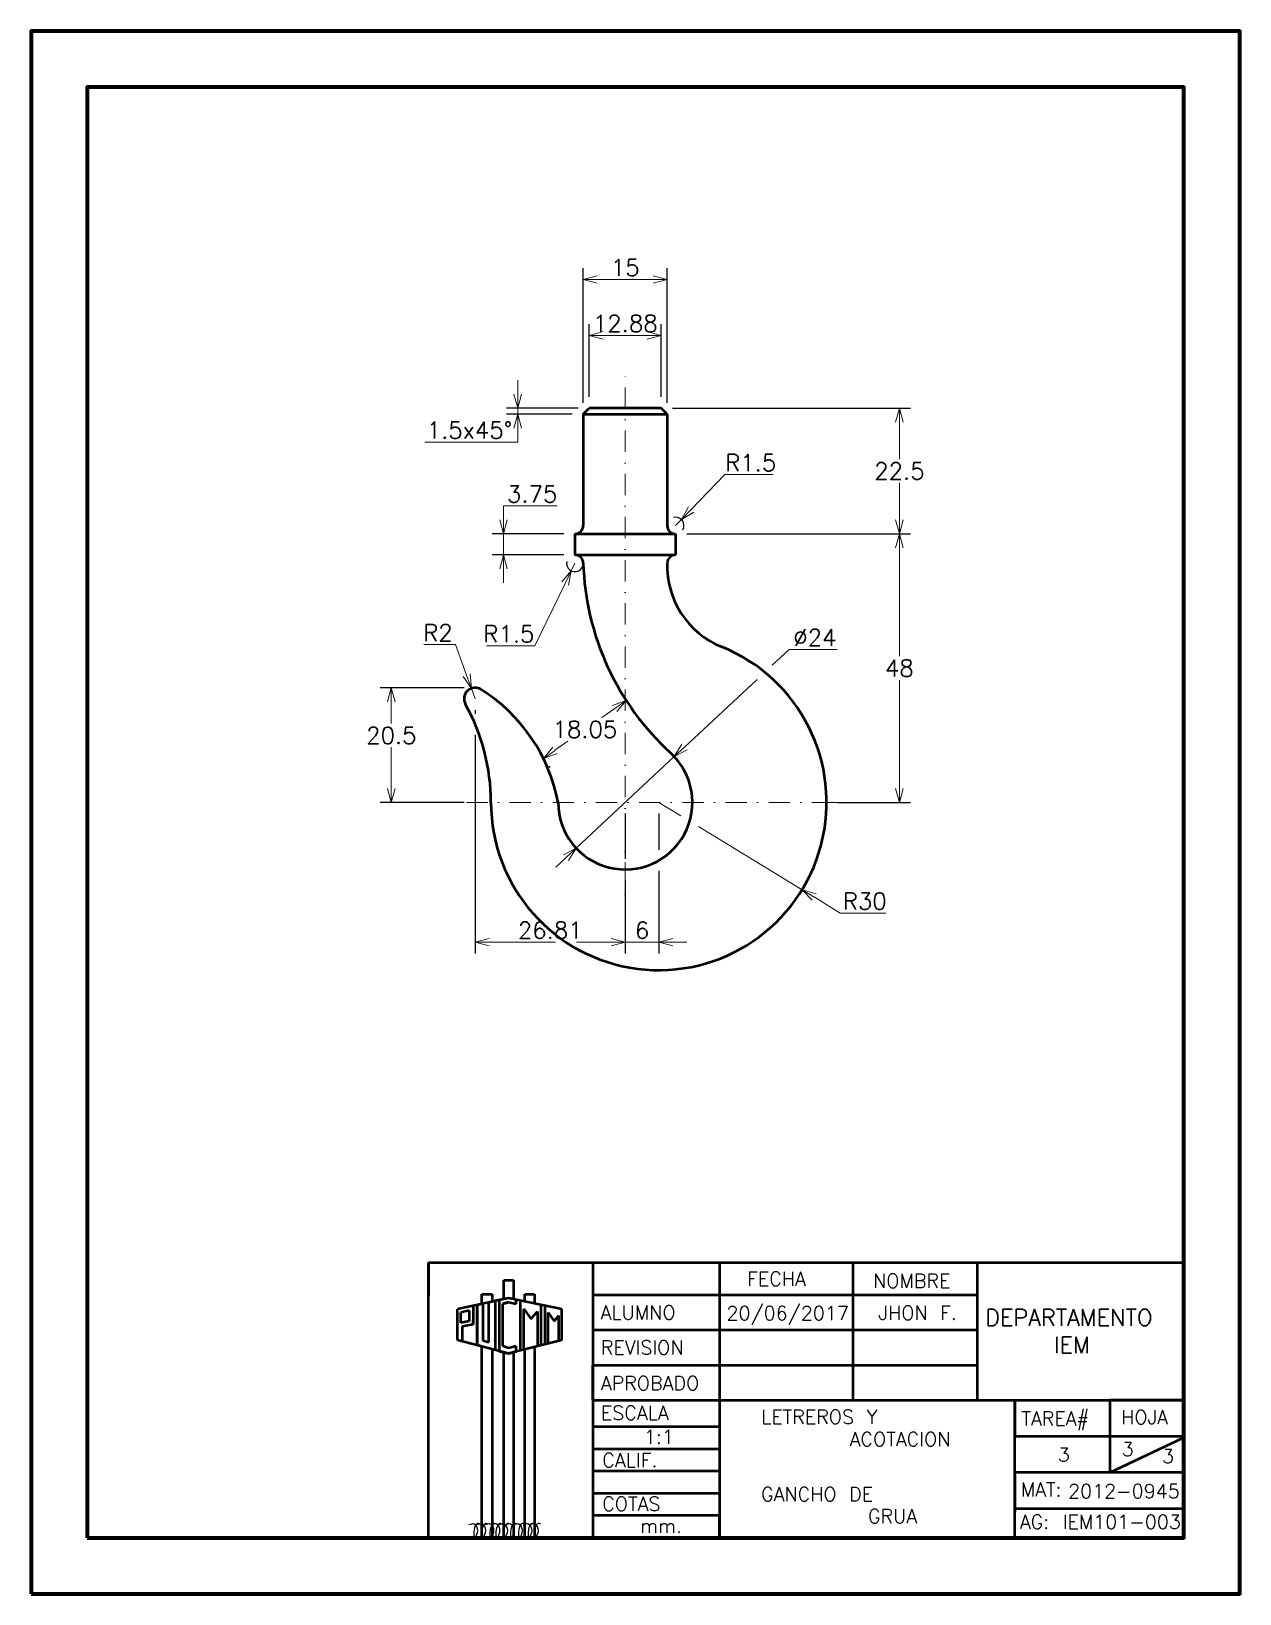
# Model space of a CAD drawing. Header units: millimetres. Extents: x 364 to 1190, y 194 to 487.
# Drawn here: x 974.3 to 1190.3, y 197.3 to 476.7 of the extents above; entities that cross this region are included whole.
import ezdxf

# ---------------------------------------------------------------- set-up
doc = ezdxf.new("R2010")
doc.units = ezdxf.units.MM
doc.header["$LTSCALE"] = 0.6
doc.linetypes.add('DASHDOT2', pattern=[12.7, 6.35, -3.175, 0, -3.175])
for name, color, linetype, lineweight in [('continua', 7, 'Continuous', 50), ('cota', 7, 'Continuous', 18), ('Eje', 3, 'DASHDOT2', 18), ('marco', 7, 'Continuous', 70), ('Perfil visible', 7, 'Continuous', 50)]:
    doc.layers.add(name, color=color, linetype=linetype, lineweight=lineweight)
doc.styles.get("Standard").update_dxf_attribs({"font": 'txt.shx', "height": 3})
doc.dimstyles.new('ISO-25', dxfattribs={"dimtxt": 3, "dimasz": 2.5, "dimexe": 2, "dimexo": 2, "dimtad": 1, "dimtih": 1, "dimtoh": 1, "dimdsep": 46, "dimtxsty": 'Standard', "dimblk": 'OPEN30', "dimcen": 2.5, "dimclrd": 256, "dimclrt": 256, "dimadec": 0, "dimazin": 0, "dimtfac": 1, "dimtmove": 0, "dimatfit": 3, "dimldrblk": 'OPEN30', "dimfxl": 1, "dimtfillclr": 256, "dimlwd": -1, "dimarcsym": 0})

# ---------------------------------------------------------------- blocks, each defined once
blk = doc.blocks.new('_Open30')
at = {"color": 0, "linetype": 'ByBlock', "lineweight": -2}
for p, q in [((-1, 0.27), (0, 0)), ((0, 0), (-1, -0.27)), ((0, 0), (-1, 0))]:
    blk.add_line(p, q, dxfattribs=at)
blk = doc.blocks.new('*D42')
at = {"layer": 'cota', "transparency": 16777216}
for p, q in [((1086.47, 338.85), (1090.38, 336.46)), ((1093.59, 334.51), (1112.08, 323.23)), ((1118.91, 319.06), (1114.21, 321.93)), ((1127.03, 319.06), (1118.91, 319.06))]:
    blk.add_line(p, q, dxfattribs=at)
at = {"layer": 'Defpoints', "color": 0, "transparency": 16777216}
for p in [(1086.47, 338.85), (1112.08, 323.23)]:
    blk.add_point(p, dxfattribs=at)
at = {"layer": 'cota', "transparency": 16777216, "xscale": 2.5, "yscale": 2.5, "zscale": 2.5, "rotation": 148.6164576584507}
blk.add_blockref('_Open30', (1112.08, 323.23), dxfattribs=at)
at = {"layer": 'cota', "transparency": 16777216, "insert": (1123.28, 321.19), "char_height": 3, "attachment_point": 5}
blk.add_mtext('R30', dxfattribs=at)
blk = doc.blocks.new('*D43')
at = {"layer": 'cota', "color": 0, "lineweight": -2, "transparency": 16777216}
for p, q in [((1080.47, 336.85), (1080.47, 328.73)), ((1086.47, 336.85), (1086.47, 330.34)), ((1080.47, 324.98), (1080.47, 311.85)), ((1086.47, 326.59), (1086.47, 311.85))]:
    blk.add_line(p, q, dxfattribs=at)
at = {"layer": 'cota', "transparency": 16777216}
for p, q in [((1077.97, 313.85), (1075.47, 313.85)), ((1080.47, 313.85), (1086.47, 313.85)), ((1088.97, 313.85), (1091.47, 313.85))]:
    blk.add_line(p, q, dxfattribs=at)
at = {"layer": 'Defpoints', "color": 0, "transparency": 16777216}
for p in [(1080.47, 338.85), (1086.47, 338.85), (1086.47, 313.85)]:
    blk.add_point(p, dxfattribs=at)
at = {"layer": 'cota', "transparency": 16777216, "xscale": 2.5, "yscale": 2.5, "zscale": 2.5}
blk.add_blockref('_Open30', (1080.47, 313.85), dxfattribs=at)
at = {"layer": 'cota', "transparency": 16777216, "xscale": 2.5, "yscale": 2.5, "zscale": 2.5, "rotation": 180}
blk.add_blockref('_Open30', (1086.47, 313.85), dxfattribs=at)
at = {"layer": 'cota', "transparency": 16777216, "insert": (1083.47, 315.98), "char_height": 3, "attachment_point": 5}
blk.add_mtext('6', dxfattribs=at)
blk = doc.blocks.new('*D44')
at = {"layer": 'cota', "transparency": 16777216}
for p, q in [((1109.74, 366.19), (1106.76, 363.41)), ((1118.37, 366.19), (1109.74, 366.19)), ((1104.02, 360.85), (1091.06, 348.75)), ((1071.7, 330.66), (1089.24, 347.04)), ((1069.87, 328.96), (1068.04, 327.25))]:
    blk.add_line(p, q, dxfattribs=at)
at = {"layer": 'Defpoints', "color": 0, "transparency": 16777216}
for p in [(1089.24, 347.04), (1071.7, 330.66)]:
    blk.add_point(p, dxfattribs=at)
at = {"layer": 'cota', "transparency": 16777216, "xscale": 2.5, "yscale": 2.5, "zscale": 2.5}
for p, rotation in [((1089.24, 347.04), 223.0377446832481), ((1071.7, 330.66), 43.03774468324812)]:
    blk.add_blockref('_Open30', p, dxfattribs=dict(at, rotation=rotation))
at = {"layer": 'cota', "transparency": 16777216, "insert": (1114.37, 368.32), "char_height": 3, "attachment_point": 5}
blk.add_mtext('∅24', dxfattribs=at)
blk = doc.blocks.new('*D45')
at = {"layer": 'cota', "transparency": 16777216}
for p, q in [((1078.61, 355.64), (1076.29, 354.03)), ((1067.91, 348.16), (1070.22, 349.78))]:
    blk.add_line(p, q, dxfattribs=at)
at = {"layer": 'cota', "color": 0, "lineweight": -2, "transparency": 16777216}
for p, q in [((1081.61, 355.71), (1081.8, 355.44)), ((1066.83, 345.35), (1067.01, 345.09))]:
    blk.add_line(p, q, dxfattribs=at)
at = {"layer": 'Defpoints', "color": 0, "transparency": 16777216}
for p in [(1080.47, 357.34), (1065.68, 346.99), (1065.87, 346.72)]:
    blk.add_point(p, dxfattribs=at)
at = {"layer": 'cota', "transparency": 16777216, "xscale": 2.5, "yscale": 2.5, "zscale": 2.5}
for p, rotation in [((1080.65, 357.08), 35.0000000000002), ((1065.87, 346.72), 215.0000000000002)]:
    blk.add_blockref('_Open30', p, dxfattribs=dict(at, rotation=rotation))
at = {"layer": 'cota', "transparency": 16777216, "insert": (1073.26, 351.9), "char_height": 3, "attachment_point": 5}
blk.add_mtext('18.05', dxfattribs=at)
blk = doc.blocks.new('*D46')
at = {"layer": 'cota', "color": 0, "lineweight": -2, "transparency": 16777216}
for p, q in [((1091.47, 386.85), (1131.47, 386.85)), ((1118.47, 338.85), (1131.47, 338.85))]:
    blk.add_line(p, q, dxfattribs=at)
at = {"layer": 'cota', "transparency": 16777216}
for p, q in [((1129.47, 384.35), (1129.47, 364.98)), ((1129.47, 341.35), (1129.47, 360.73))]:
    blk.add_line(p, q, dxfattribs=at)
at = {"layer": 'Defpoints', "color": 0, "transparency": 16777216}
for p in [(1089.47, 386.85), (1116.47, 338.85), (1129.47, 338.85)]:
    blk.add_point(p, dxfattribs=at)
at = {"layer": 'cota', "transparency": 16777216, "xscale": 2.5, "yscale": 2.5, "zscale": 2.5}
for p, rotation in [((1129.47, 386.85), 90), ((1129.47, 338.85), 270)]:
    blk.add_blockref('_Open30', p, dxfattribs=dict(at, rotation=rotation))
at = {"layer": 'cota', "transparency": 16777216, "insert": (1129.47, 362.85), "char_height": 3, "attachment_point": 5}
blk.add_mtext('48', dxfattribs=at)
blk = doc.blocks.new('*D47')
at = {"layer": 'cota', "color": 0, "lineweight": -2, "transparency": 16777216}
for p, q in [((1088.91, 409.35), (1131.47, 409.35)), ((1091.47, 386.85), (1131.47, 386.85))]:
    blk.add_line(p, q, dxfattribs=at)
at = {"layer": 'cota', "transparency": 16777216}
for p, q in [((1129.47, 406.85), (1129.47, 400.23)), ((1129.47, 389.35), (1129.47, 395.98))]:
    blk.add_line(p, q, dxfattribs=at)
at = {"layer": 'Defpoints', "color": 0, "transparency": 16777216}
for p in [(1086.91, 409.35), (1089.47, 386.85), (1129.47, 386.85)]:
    blk.add_point(p, dxfattribs=at)
at = {"layer": 'cota', "transparency": 16777216, "xscale": 2.5, "yscale": 2.5, "zscale": 2.5}
for p, rotation in [((1129.47, 409.35), 90), ((1129.47, 386.85), 270)]:
    blk.add_blockref('_Open30', p, dxfattribs=dict(at, rotation=rotation))
at = {"layer": 'cota', "transparency": 16777216, "insert": (1129.47, 398.1), "char_height": 3, "attachment_point": 5}
blk.add_mtext('22.5', dxfattribs=at)
blk = doc.blocks.new('*D48')
at = {"layer": 'cota', "transparency": 16777216}
for p, q in [((1061.26, 411.85), (1061.26, 414.35)), ((1061.26, 409.35), (1061.26, 408.29)), ((1061.26, 405.79), (1061.26, 403.29)), ((1061.26, 403.29), (1044.63, 403.29))]:
    blk.add_line(p, q, dxfattribs=at)
at = {"layer": 'cota', "color": 0, "lineweight": -2, "transparency": 16777216}
for p, q in [((1072.03, 409.35), (1059.26, 409.35)), ((1070.97, 408.29), (1059.26, 408.29))]:
    blk.add_line(p, q, dxfattribs=at)
at = {"layer": 'Defpoints', "color": 0, "transparency": 16777216}
for p in [(1061.26, 408.29), (1072.97, 408.29), (1074.03, 409.35)]:
    blk.add_point(p, dxfattribs=at)
at = {"layer": 'cota', "transparency": 16777216, "xscale": 2.5, "yscale": 2.5, "zscale": 2.5}
for p, rotation in [((1061.26, 409.35), 270), ((1061.26, 408.29), 90)]:
    blk.add_blockref('_Open30', p, dxfattribs=dict(at, rotation=rotation))
at = {"layer": 'cota', "transparency": 16777216, "insert": (1052.63, 405.42), "char_height": 3, "attachment_point": 5}
blk.add_mtext('1.5x45%%D', dxfattribs=at)
blk = doc.blocks.new('*D49')
at = {"layer": 'cota', "color": 0, "lineweight": -2, "transparency": 16777216}
for p, q in [((1074.03, 411.35), (1074.03, 424.35)), ((1086.91, 411.35), (1086.91, 424.35))]:
    blk.add_line(p, q, dxfattribs=at)
at = {"layer": 'cota', "transparency": 16777216}
blk.add_line((1076.53, 422.35), (1084.41, 422.35), dxfattribs=at)
at = {"layer": 'Defpoints', "color": 0, "transparency": 16777216}
for p in [(1086.91, 422.35), (1074.03, 409.35), (1086.91, 409.35)]:
    blk.add_point(p, dxfattribs=at)
at = {"layer": 'cota', "transparency": 16777216, "xscale": 2.5, "yscale": 2.5, "zscale": 2.5, "rotation": 180}
blk.add_blockref('_Open30', (1074.03, 422.35), dxfattribs=at)
at = {"layer": 'cota', "transparency": 16777216, "xscale": 2.5, "yscale": 2.5, "zscale": 2.5}
blk.add_blockref('_Open30', (1086.91, 422.35), dxfattribs=at)
at = {"layer": 'cota', "transparency": 16777216, "insert": (1080.47, 424.48), "char_height": 3, "attachment_point": 5}
blk.add_mtext('12.88', dxfattribs=at)
blk = doc.blocks.new('*D50')
at = {"layer": 'cota', "transparency": 16777216}
for p, q in [((1071.47, 381.6), (1070.81, 380.25)), ((1064.3, 366.85), (1069.72, 378.01)), ((1055.67, 366.85), (1064.3, 366.85))]:
    blk.add_line(p, q, dxfattribs=at)
at = {"layer": 'cota', "color": 0, "lineweight": -2, "transparency": 16777216}
blk.add_arc((1071.47, 381.6), 1.5, 167.6818, 1.784, dxfattribs=at)
at = {"layer": 'Defpoints', "color": 0, "transparency": 16777216}
for p in [(1070.81, 380.25), (1071.47, 381.6)]:
    blk.add_point(p, dxfattribs=at)
at = {"layer": 'cota', "transparency": 16777216, "xscale": 2.5, "yscale": 2.5, "zscale": 2.5, "rotation": 64.07621769377896}
blk.add_blockref('_Open30', (1070.81, 380.25), dxfattribs=at)
at = {"layer": 'cota', "transparency": 16777216, "insert": (1059.67, 368.98), "char_height": 3, "attachment_point": 5}
blk.add_mtext('R1.5', dxfattribs=at)
blk = doc.blocks.new('*D51')
at = {"layer": 'cota', "transparency": 16777216}
for p, q in [((1098.26, 397.47), (1092.24, 391.23)), ((1106.89, 397.47), (1098.26, 397.47)), ((1089.47, 388.35), (1090.51, 389.43))]:
    blk.add_line(p, q, dxfattribs=at)
at = {"layer": 'cota', "color": 0, "lineweight": -2, "transparency": 16777216}
blk.add_arc((1089.47, 388.35), 1.5, 329.6207, 103.6056, dxfattribs=at)
at = {"layer": 'Defpoints', "color": 0, "transparency": 16777216}
for p in [(1090.51, 389.43), (1089.47, 388.35)]:
    blk.add_point(p, dxfattribs=at)
at = {"layer": 'cota', "transparency": 16777216, "xscale": 2.5, "yscale": 2.5, "zscale": 2.5, "rotation": 226.0151176932683}
blk.add_blockref('_Open30', (1090.51, 389.43), dxfattribs=at)
at = {"layer": 'cota', "transparency": 16777216, "insert": (1102.89, 399.59), "char_height": 3, "attachment_point": 5}
blk.add_mtext('R1.5', dxfattribs=at)
blk = doc.blocks.new('*D52')
at = {"layer": 'cota', "color": 0, "lineweight": -2, "transparency": 16777216}
for p, q in [((1072.97, 410.29), (1072.97, 434.35)), ((1087.97, 410.29), (1087.97, 434.35))]:
    blk.add_line(p, q, dxfattribs=at)
at = {"layer": 'cota', "transparency": 16777216}
blk.add_line((1075.47, 432.35), (1085.47, 432.35), dxfattribs=at)
at = {"layer": 'Defpoints', "color": 0, "transparency": 16777216}
for p in [(1087.97, 432.35), (1072.97, 408.29), (1087.97, 408.29)]:
    blk.add_point(p, dxfattribs=at)
at = {"layer": 'cota', "transparency": 16777216, "xscale": 2.5, "yscale": 2.5, "zscale": 2.5, "rotation": 180}
blk.add_blockref('_Open30', (1072.97, 432.35), dxfattribs=at)
at = {"layer": 'cota', "transparency": 16777216, "xscale": 2.5, "yscale": 2.5, "zscale": 2.5}
blk.add_blockref('_Open30', (1087.97, 432.35), dxfattribs=at)
at = {"layer": 'cota', "transparency": 16777216, "insert": (1080.47, 434.48), "char_height": 3, "attachment_point": 5}
blk.add_mtext('15', dxfattribs=at)
blk = doc.blocks.new('*D53')
at = {"layer": 'cota', "color": 0, "lineweight": -2, "transparency": 16777216}
for p, q in [((1053.66, 355.35), (1053.66, 354.67)), ((1053.66, 350.92), (1053.66, 311.85)), ((1080.47, 324.85), (1080.47, 311.85))]:
    blk.add_line(p, q, dxfattribs=at)
at = {"layer": 'cota', "transparency": 16777216}
for p, q in [((1056.16, 313.85), (1068.01, 313.85)), ((1071.76, 313.85), (1077.97, 313.85))]:
    blk.add_line(p, q, dxfattribs=at)
at = {"layer": 'Defpoints', "color": 0, "transparency": 16777216}
for p in [(1053.66, 357.35), (1080.47, 326.85), (1080.47, 313.85)]:
    blk.add_point(p, dxfattribs=at)
at = {"layer": 'cota', "transparency": 16777216, "xscale": 2.5, "yscale": 2.5, "zscale": 2.5, "rotation": 180}
blk.add_blockref('_Open30', (1053.66, 313.85), dxfattribs=at)
at = {"layer": 'cota', "transparency": 16777216, "xscale": 2.5, "yscale": 2.5, "zscale": 2.5}
blk.add_blockref('_Open30', (1080.47, 313.85), dxfattribs=at)
at = {"layer": 'cota', "transparency": 16777216, "insert": (1067.06, 315.98), "char_height": 3, "attachment_point": 5}
blk.add_mtext('26.81', dxfattribs=at)
blk = doc.blocks.new('*D54')
at = {"layer": 'cota', "color": 0, "lineweight": -2, "transparency": 16777216}
for p, q in [((1051.66, 359.35), (1036.66, 359.35)), ((1051.66, 338.85), (1036.66, 338.85))]:
    blk.add_line(p, q, dxfattribs=at)
at = {"layer": 'cota', "transparency": 16777216}
for p, q in [((1038.66, 356.85), (1038.66, 352.95)), ((1038.66, 341.35), (1038.66, 348.7))]:
    blk.add_line(p, q, dxfattribs=at)
at = {"layer": 'Defpoints', "color": 0, "transparency": 16777216}
for p in [(1053.66, 359.35), (1038.66, 338.85), (1053.66, 338.85)]:
    blk.add_point(p, dxfattribs=at)
at = {"layer": 'cota', "transparency": 16777216, "xscale": 2.5, "yscale": 2.5, "zscale": 2.5}
for p, rotation in [((1038.66, 359.35), 90), ((1038.66, 338.85), 270)]:
    blk.add_blockref('_Open30', p, dxfattribs=dict(at, rotation=rotation))
at = {"layer": 'cota', "transparency": 16777216, "insert": (1038.66, 350.82), "char_height": 3, "attachment_point": 5}
blk.add_mtext('20.5', dxfattribs=at)
blk = doc.blocks.new('*D55')
at = {"layer": 'cota', "transparency": 16777216}
for p, q in [((1044.49, 367.06), (1050.12, 367.06)), ((1050.12, 367.06), (1052.12, 361.58)), ((1053.66, 357.35), (1052.97, 359.23))]:
    blk.add_line(p, q, dxfattribs=at)
at = {"layer": 'Defpoints', "color": 0, "transparency": 16777216}
for p in [(1052.97, 359.23), (1053.66, 357.35)]:
    blk.add_point(p, dxfattribs=at)
at = {"layer": 'cota', "transparency": 16777216, "xscale": 2.5, "yscale": 2.5, "zscale": 2.5, "rotation": 290.0367763928006}
blk.add_blockref('_Open30', (1052.97, 359.23), dxfattribs=at)
at = {"layer": 'cota', "transparency": 16777216, "insert": (1046.99, 369.18), "char_height": 3, "attachment_point": 5}
blk.add_mtext('R2', dxfattribs=at)
blk = doc.blocks.new('*D59')
at = {"layer": 'cota', "transparency": 16777216}
for p, q in [((1058.71, 389.35), (1058.71, 391.85)), ((1058.71, 391.85), (1068.33, 391.85)), ((1058.71, 383.1), (1058.71, 386.85)), ((1058.71, 380.6), (1058.71, 378.1))]:
    blk.add_line(p, q, dxfattribs=at)
at = {"layer": 'cota', "color": 0, "lineweight": -2, "transparency": 16777216}
for p, q in [((1069.47, 386.85), (1056.71, 386.85)), ((1069.47, 383.1), (1056.71, 383.1))]:
    blk.add_line(p, q, dxfattribs=at)
at = {"layer": 'Defpoints', "color": 0, "transparency": 16777216}
for p in [(1071.47, 386.85), (1058.71, 383.1), (1071.47, 383.1)]:
    blk.add_point(p, dxfattribs=at)
at = {"layer": 'cota', "transparency": 16777216, "xscale": 2.5, "yscale": 2.5, "zscale": 2.5}
for p, rotation in [((1058.71, 386.85), 270), ((1058.71, 383.1), 90)]:
    blk.add_blockref('_Open30', p, dxfattribs=dict(at, rotation=rotation))
at = {"layer": 'cota', "transparency": 16777216, "insert": (1063.83, 393.98), "char_height": 3, "attachment_point": 5}
blk.add_mtext('3.75', dxfattribs=at)

msp = doc.modelspace()

# ---------------------------------------------------------------- linework, layer by layer
for points in [[(1052.541, 209.703), (1053.446, 209.862), (1054.037, 208.595), (1053.628, 207.34)], [(1054.574, 209.787), (1053.926, 209.844), (1053.584, 209.356), (1053.407, 207.34)], [(1053.97, 209.703), (1054.875, 209.862), (1055.466, 208.595), (1055.057, 207.34)], [(1056.002, 209.787), (1055.354, 209.844), (1055.012, 209.356), (1054.836, 207.34)], [(1055.436, 209.703), (1056.341, 209.862), (1056.932, 208.595), (1056.523, 207.34)], [(1057.469, 209.787), (1056.821, 209.844), (1056.479, 209.356), (1056.302, 207.34)], [(1056.524, 209.703), (1057.429, 209.862), (1058.02, 208.595), (1057.611, 207.34)], [(1058.557, 209.787), (1057.909, 209.844), (1057.567, 209.356), (1057.39, 207.34)], [(1057.9, 209.703), (1058.806, 209.862), (1059.397, 208.595), (1058.987, 207.34)], [(1059.933, 209.787), (1059.285, 209.844), (1058.943, 209.356), (1058.767, 207.34)], [(1059.099, 209.703), (1060.004, 209.862), (1060.595, 208.595), (1060.186, 207.34)], [(1061.131, 209.787), (1060.483, 209.844), (1060.141, 209.356), (1059.965, 207.34)], [(1060.549, 209.703), (1061.454, 209.862), (1062.045, 208.595), (1061.636, 207.34)], [(1062.582, 209.787), (1061.934, 209.844), (1061.592, 209.356), (1061.415, 207.34)], [(1062.253, 209.703), (1063.159, 209.862), (1063.75, 208.595), (1063.34, 207.34)], [(1064.286, 209.787), (1063.638, 209.844), (1063.296, 209.356), (1063.12, 207.34)], [(1063.38, 209.703), (1064.285, 209.862), (1064.876, 208.595), (1064.467, 207.34)], [(1065.412, 209.787), (1064.764, 209.844), (1064.422, 209.356), (1064.246, 207.34)]]:
    msp.add_spline(points, degree=3)
at = {"layer": 'continua'}
for p, q in [((1045.307, 207.34), (1045.307, 256.574)), ((1045.307, 256.574), (1180.303, 256.574)), ((1045.307, 256.574), (1045.307, 250.618)), ((1045.307, 256.574), (1074.688, 256.574)), ((1045.307, 207.34), (1045.307, 256.574)), ((1045.307, 256.574), (1180.303, 256.574)), ((1045.307, 256.574), (1045.307, 250.618)), ((1045.307, 256.574), (1074.688, 256.574)), ((1074.688, 256.574), (1074.688, 207.34)), ((1074.688, 256.574), (1097.32, 256.574)), ((1074.688, 256.574), (1074.688, 231.957)), ((1074.688, 256.574), (1074.688, 242.677)), ((1074.688, 256.574), (1074.688, 207.34)), ((1074.688, 256.574), (1097.32, 256.574)), ((1074.688, 256.574), (1074.688, 231.957)), ((1074.688, 256.574), (1074.688, 242.677)), ((1097.32, 256.574), (1097.32, 207.34)), ((1097.32, 256.574), (1121.143, 256.574)), ((1097.32, 256.574), (1097.32, 207.34)), ((1097.32, 256.574), (1121.143, 256.574)), ((1121.143, 256.574), (1121.143, 231.957)), ((1121.143, 256.574), (1143.377, 256.574)), ((1121.143, 256.574), (1121.143, 231.957)), ((1121.143, 256.574), (1143.377, 256.574)), ((1143.377, 256.574), (1143.377, 231.957)), ((1143.377, 256.574), (1143.377, 231.957)), ((1180.303, 256.574), (1180.303, 207.34)), ((1180.303, 256.574), (1180.303, 207.34)), ((1058.767, 250.036), (1058.767, 253.397)), ((1058.767, 253.397), (1060.474, 253.397)), ((1058.767, 250.036), (1058.767, 253.397)), ((1058.767, 253.397), (1060.474, 253.397)), ((1060.474, 253.397), (1060.474, 250.043)), ((1060.474, 253.397), (1060.474, 250.043)), ((1059.62, 250.221), (1050.468, 248.236)), ((1059.62, 250.221), (1050.468, 248.236)), ((1053.265, 248.842), (1053.265, 245.48)), ((1053.265, 248.842), (1053.265, 245.48)), ((1054.006, 249.003), (1055.044, 249.228)), ((1054.006, 249.003), (1055.044, 249.228)), ((1054.02, 248.842), (1054.006, 249.003)), ((1054.006, 249.003), (1054.006, 241.756)), ((1054.006, 241.78), (1054.006, 249.003)), ((1054.02, 248.842), (1054.006, 249.003)), ((1054.006, 249.003), (1054.006, 241.756)), ((1054.006, 241.78), (1054.006, 249.003)), ((1054.836, 249.183), (1054.836, 250.935)), ((1054.836, 250.935), (1056.702, 250.935)), ((1054.836, 249.183), (1054.836, 250.935)), ((1054.836, 250.935), (1056.702, 250.935)), ((1055.044, 249.228), (1055.044, 242.634)), ((1055.044, 249.228), (1055.044, 242.634)), ((1056.098, 249.457), (1057.21, 249.698)), ((1056.098, 249.457), (1057.21, 249.698)), ((1056.098, 242.351), (1056.098, 249.457)), ((1056.098, 242.351), (1056.098, 249.457)), ((1056.702, 250.935), (1056.702, 249.588)), ((1056.702, 250.935), (1056.702, 249.588)), ((1059.62, 250.221), (1057.21, 249.698)), ((1059.62, 250.221), (1057.21, 249.698)), ((1057.21, 249.698), (1057.21, 240.922)), ((1057.21, 249.698), (1057.21, 240.922)), ((1058.415, 249.959), (1057.941, 249.832)), ((1058.415, 249.959), (1057.941, 249.832)), ((1057.941, 249.832), (1057.941, 240.732)), ((1057.941, 249.832), (1057.941, 240.732)), ((1058.619, 249.207), (1059.62, 249.475)), ((1059.62, 249.475), (1058.619, 249.207)), ((1058.619, 249.207), (1059.62, 249.475)), ((1059.62, 249.475), (1058.619, 249.207)), ((1058.619, 246.942), (1058.619, 249.207)), ((1058.619, 246.942), (1058.619, 249.207)), ((1069.13, 248.236), (1059.62, 250.221)), ((1069.13, 248.236), (1059.62, 250.221)), ((1059.62, 249.475), (1060.981, 249.207)), ((1059.62, 249.475), (1060.981, 249.207)), ((1060.981, 249.207), (1060.981, 249.937)), ((1060.981, 249.207), (1060.981, 249.937)), ((1061.696, 249.788), (1061.696, 240.815)), ((1061.696, 249.788), (1061.696, 240.815)), ((1062.539, 249.612), (1062.539, 250.935)), ((1062.539, 250.935), (1064.246, 250.935)), ((1062.539, 249.612), (1062.539, 250.935)), ((1062.539, 250.935), (1064.246, 250.935)), ((1064.246, 250.935), (1064.246, 249.255)), ((1064.246, 250.935), (1064.246, 249.255)), ((1065.418, 241.747), (1065.418, 249.01)), ((1065.418, 241.747), (1065.418, 249.01)), ((1066.088, 248.871), (1066.088, 241.915)), ((1066.088, 248.871), (1066.088, 241.915)), ((1074.688, 250.777), (1143.377, 250.777)), ((1074.688, 250.777), (1143.377, 250.777)), ((1050.468, 242.677), (1050.468, 248.236)), ((1050.468, 242.677), (1050.468, 248.236)), ((1052.549, 247.972), (1051.063, 247.649)), ((1052.549, 247.972), (1051.063, 247.649)), ((1051.063, 245.807), (1051.063, 247.649)), ((1051.063, 245.807), (1051.063, 247.649)), ((1052.549, 246.069), (1051.063, 245.807)), ((1052.549, 246.069), (1051.063, 245.807)), ((1052.549, 247.972), (1052.549, 246.069)), ((1052.549, 247.972), (1052.549, 246.069)), ((1053.265, 245.48), (1053.265, 246.195)), ((1053.265, 245.48), (1053.265, 246.195)), ((1058.619, 241.617), (1058.619, 246.942)), ((1058.619, 241.617), (1058.619, 246.942)), ((1062.355, 240.98), (1062.355, 248.266)), ((1062.355, 248.266), (1063.58, 246.516)), ((1062.355, 240.98), (1062.355, 248.266)), ((1062.355, 248.266), (1063.58, 246.516)), ((1063.58, 246.516), (1064.761, 247.802)), ((1063.58, 246.516), (1064.761, 247.802)), ((1064.761, 247.802), (1064.761, 241.583)), ((1064.761, 247.802), (1064.761, 241.583)), ((1066.714, 242.072), (1066.714, 247.606)), ((1066.714, 247.606), (1067.767, 246.102)), ((1066.714, 242.072), (1066.714, 247.606)), ((1066.714, 247.606), (1067.767, 246.102)), ((1067.767, 246.102), (1068.627, 247.095)), ((1067.767, 246.102), (1068.627, 247.095)), ((1068.627, 242.551), (1068.627, 247.095)), ((1068.627, 242.551), (1068.627, 247.095)), ((1069.13, 242.677), (1069.13, 248.236)), ((1069.13, 242.677), (1069.13, 248.236)), ((1053.265, 245.48), (1051.34, 245.14)), ((1053.265, 245.48), (1051.34, 245.14)), ((1051.34, 245.14), (1051.34, 242.45)), ((1051.34, 245.14), (1051.34, 242.45)), ((1074.688, 244.503), (1143.377, 244.503)), ((1074.688, 244.503), (1143.377, 244.503)), ((1059.62, 240.295), (1050.468, 242.677)), ((1059.62, 240.295), (1050.468, 242.677)), ((1057.21, 240.922), (1054.006, 241.78)), ((1057.21, 240.922), (1054.006, 241.78)), ((1054.836, 207.34), (1054.836, 241.54)), ((1054.836, 207.34), (1054.836, 241.54)), ((1055.044, 242.634), (1056.098, 242.351)), ((1055.044, 242.634), (1056.098, 242.351)), ((1056.702, 241.054), (1056.702, 207.34)), ((1056.702, 241.054), (1056.702, 207.34)), ((1057.941, 240.732), (1059.62, 240.295)), ((1057.941, 240.732), (1059.62, 240.295)), ((1059.62, 241.252), (1058.619, 241.617)), ((1059.62, 241.252), (1058.619, 241.617)), ((1058.767, 207.34), (1058.767, 240.517)), ((1058.767, 207.34), (1058.767, 240.517)), ((1069.13, 242.677), (1059.62, 240.295)), ((1069.13, 242.677), (1059.62, 240.295)), ((1060.981, 241.617), (1059.62, 241.252)), ((1060.981, 241.617), (1059.62, 241.252)), ((1059.62, 240.295), (1060.981, 240.659)), ((1059.62, 240.295), (1060.981, 240.659)), ((1060.474, 240.508), (1060.474, 207.34)), ((1060.474, 240.508), (1060.474, 207.34)), ((1060.981, 240.659), (1060.981, 241.617)), ((1060.981, 240.659), (1060.981, 241.617)), ((1062.539, 207.34), (1062.539, 241.026)), ((1062.539, 207.34), (1062.539, 241.026)), ((1064.246, 241.453), (1064.246, 207.34)), ((1064.246, 241.453), (1064.246, 207.34)), ((1074.688, 231.957), (1074.688, 238.23)), ((1074.688, 238.23), (1143.377, 238.23)), ((1074.688, 231.957), (1074.688, 238.23)), ((1074.688, 238.23), (1143.377, 238.23)), ((1074.688, 231.957), (1180.303, 231.957)), ((1074.688, 231.957), (1180.303, 231.957)), ((1150.127, 207.34), (1150.127, 231.957)), ((1150.127, 231.957), (1150.127, 225.276)), ((1150.127, 207.34), (1150.127, 231.957)), ((1150.127, 231.957), (1150.127, 225.276)), ((1180.303, 231.957), (1167.072, 231.957)), ((1167.072, 231.957), (1167.072, 219.022)), ((1180.303, 231.957), (1167.072, 231.957)), ((1167.072, 231.957), (1167.072, 219.022)), ((1180.303, 231.957), (1170.989, 231.957)), ((1180.303, 231.957), (1170.989, 231.957)), ((1097.32, 227.192), (1074.688, 227.192)), ((1097.32, 227.192), (1074.688, 227.192)), ((1150.172, 225.49), (1180.303, 225.49)), ((1150.172, 225.49), (1180.303, 225.49)), ((1167.072, 219.022), (1180.303, 225.276)), ((1167.072, 219.022), (1180.303, 225.276)), ((1180.303, 225.49), (1180.303, 219.022)), ((1180.303, 225.49), (1180.303, 219.022)), ((1180.303, 225.276), (1180.303, 218.595)), ((1180.303, 225.276), (1180.303, 218.595)), ((1180.303, 225.274), (1180.303, 218.591)), ((1180.303, 225.274), (1180.303, 218.591)), ((1097.32, 223.222), (1074.688, 223.222)), ((1097.32, 223.222), (1074.688, 223.222)), ((1097.32, 219.251), (1074.688, 219.251)), ((1097.32, 219.251), (1074.688, 219.251)), ((1180.303, 219.022), (1150.127, 219.022)), ((1180.303, 219.022), (1150.127, 219.022)), ((1150.127, 218.595), (1150.127, 211.915)), ((1150.127, 218.595), (1150.127, 211.915)), ((1097.32, 215.281), (1074.688, 215.281)), ((1097.32, 215.281), (1074.688, 215.281)), ((1150.068, 212.556), (1180.303, 212.556)), ((1150.068, 212.556), (1180.303, 212.556)), ((1097.32, 211.31), (1074.688, 211.31)), ((1097.32, 211.31), (1074.688, 211.31)), ((1097.32, 207.34), (1097.32, 211.31)), ((1097.32, 207.34), (1097.32, 211.31)), ((1045.307, 207.34), (1180.303, 207.34)), ((1045.307, 207.34), (1054.836, 207.34)), ((1045.307, 207.34), (1054.836, 207.34)), ((1045.307, 207.34), (1180.303, 207.34)), ((1045.307, 207.34), (1054.836, 207.34)), ((1045.307, 207.34), (1054.836, 207.34)), ((1180.303, 207.34), (1150.127, 207.34)), ((1180.303, 207.34), (1150.127, 207.34)), ((1180.303, 207.34), (1150.127, 207.34)), ((1180.303, 207.34), (1150.127, 207.34))]:
    msp.add_line(p, q, dxfattribs=at)
at = {"layer": 'cota'}
msp.add_line((1116.467, 338.854), (1129.467, 338.854), dxfattribs=at)
at = {"layer": 'Eje'}
for p, q in [((1080.467, 316.606), (1080.467, 415.031)), ((1044.361, 338.854), (1124.008, 338.854))]:
    msp.add_line(p, q, dxfattribs=at)
at = {"layer": 'marco'}
for points in [[(974.303, 197.34), (1190.303, 197.34), (1190.303, 476.74), (974.303, 476.74)], [(984.303, 207.34), (1180.303, 207.34), (1180.303, 466.74), (984.303, 466.74)]]:
    msp.add_lwpolyline(points, close=True, dxfattribs=at)
at = {"layer": 'Perfil visible'}
for p, q in [((1072.967, 408.293), (1074.027, 409.354)), ((1072.967, 408.293), (1087.967, 408.293)), ((1072.967, 408.293), (1072.967, 388.354)), ((1086.906, 409.354), (1074.027, 409.354)), ((1087.967, 408.293), (1086.906, 409.354)), ((1087.967, 408.293), (1087.967, 388.354)), ((1071.467, 386.854), (1071.467, 383.104)), ((1071.467, 386.854), (1089.467, 386.854)), ((1089.467, 386.854), (1089.467, 383.104)), ((1071.467, 383.104), (1089.467, 383.104))]:
    msp.add_line(p, q, dxfattribs=at)
for centre, radius, start, end in [((1071.467, 388.354), 1.5, 270, 0), ((1089.467, 388.354), 1.5, 180, 270), ((1103.559, 381.129), 15.6, 158.25945, 158.47228), ((1071.467, 381.604), 1.5, 1.78398, 90), ((1089.467, 381.604), 1.5, 90, 178.07174), ((1120.943, 383.145), 48, 181.78398, 227.57689), ((1103.559, 381.129), 15.6, 178.07174, 247.98651), ((1086.467, 338.854), 30, 180, 67.98651), ((1053.657, 357.354), 2, 57.22572, 209.14135), ((1038.213, 333.035), 30.808, 10.88727, 57.60531), ((1020.467, 338.849), 36, 0.00408, 29.14135), ((1080.467, 338.854), 12, 180, 47.57689)]:
    msp.add_arc(centre, radius, start, end, dxfattribs=at)

# ---------------------------------------------------------------- texts
at = {"layer": 'continua'}
for s, height, p in [('FECHA', 2.5008, (1102.241, 252.395)), ('NOMBRE', 2.5008, (1124.761, 252.042)), ('ALUMNO', 2.5008, (1076.061, 246.36)), ('20/06/2017', 2.5008, (1098.568, 246.234)), ('JHON F.', 2.5008, (1125.725, 246.304)), ('DEPARTAMENTO', 2.94215, (1144.819, 245.259)), ('DEPARTAMENTO', 2.94215, (1144.819, 245.259)), ('IEM', 2.9422, (1157.103, 240.355)), ('IEM', 2.9422, (1157.103, 240.355)), ('REVISION', 2.4954, (1076.114, 240.136)), ('APROBADO', 2.5008, (1076.114, 233.765)), ('ESCALA', 2.5008, (1076.114, 228.423)), ('LETREROS Y', 2.5008, (1104.749, 227.711)), ('TAREA#', 2.5008, (1151.27, 227.422)), ('HOJA', 2.5008, (1169.108, 227.679)), ('1:1', 2.5008, (1083.781, 224.134)), ('ACOTACION', 2.5008, (1120.584, 223.757)), ('3', 2.501, (1169.203, 221.957)), ('CALIF.', 2.5008, (1076.359, 219.962)), ('3', 2.501, (1157.793, 220.959)), ('3', 2.501, (1176.416, 220.686)), ('GANCHO DE', 2.5008, (1104.749, 213.917)), ('MAT:', 2.5008, (1151.164, 214.713)), ('2012-0945', 2.5008, (1159.632, 214.439)), ('COTAS', 2.5008, (1076.359, 212.185)), ('GRUA', 2.5008, (1123.849, 209.964)), ('mm.', 2.5008, (1083.11, 208.215)), ('AG:', 2.5008, (1150.995, 208.937)), ('IEM101-003', 2.5008, (1158.656, 208.937))]:
    msp.add_text(s, height=height, dxfattribs=at).set_placement(p)

# ---------------------------------------------------------------- dimensions: what is measured, and where the dimension line sits
at = {"layer": 'cota'}
dim = msp.add_linear_dim(base=(1087.967, 432.354), p1=(1072.967, 408.293), p2=(1087.967, 408.293), dimstyle='ISO-25', dxfattribs=at)
dim.commit()
dim.dimension.update_dxf_attribs({"geometry": '*D52', "text_midpoint": (1080.467, 432.354), "dimtype": 160})
for base, p1, p2, picture, middle in [((1086.906, 422.354), (1074.027, 409.354), (1086.906, 409.354), '*D49', (1080.467, 424.479)), ((1080.467, 313.854), (1053.657, 357.354), (1080.467, 326.854), '*D53', (1067.062, 315.979)), ((1086.467, 313.854), (1080.467, 338.854), (1086.467, 338.854), '*D43', (1083.467, 315.979))]:
    dim = msp.add_linear_dim(base=base, p1=p1, p2=p2, dimstyle='ISO-25', dxfattribs=at)
    dim.commit()
    dim.dimension.update_dxf_attribs({"geometry": picture, "text_midpoint": middle})
dim = msp.add_linear_dim(base=(1061.258, 408.293), p1=(1074.027, 409.354), p2=(1072.967, 408.293), angle=90, text='1.5x45%%D', dimstyle='ISO-25', dxfattribs=at)
dim.commit()
dim.dimension.update_dxf_attribs({"geometry": '*D48', "text_midpoint": (1052.633, 405.418)})
for base, p1, p2, picture, middle in [((1129.467, 386.854), (1086.906, 409.354), (1089.467, 386.854), '*D47', (1129.467, 398.104)), ((1129.467, 338.854), (1089.467, 386.854), (1116.467, 338.854), '*D46', (1129.467, 362.854))]:
    dim = msp.add_linear_dim(base=base, p1=p1, p2=p2, angle=90, dimstyle='ISO-25', dxfattribs=at)
    dim.commit()
    dim.dimension.update_dxf_attribs({"geometry": picture, "text_midpoint": middle})
for center, mpoint, picture, middle in [((1089.467, 388.354), (1090.509, 389.433), '*D51', (1102.89, 397.469)), ((1071.467, 381.604), (1070.811, 380.255), '*D50', (1059.672, 366.853)), ((1053.657, 357.354), (1052.972, 359.233), '*D55', (1046.994, 367.055))]:
    dim = msp.add_radius_dim(center=center, mpoint=mpoint, dimstyle='ISO-25', dxfattribs=at)
    dim.commit()
    dim.dimension.update_dxf_attribs({"geometry": picture, "text_midpoint": middle, "dimtype": 164})
for base, p1, p2, picture, middle in [((1058.707, 383.104), (1071.467, 386.854), (1071.467, 383.104), '*D59', (1063.832, 391.854)), ((1038.657, 338.854), (1053.657, 359.354), (1053.657, 338.854), '*D54', (1038.657, 350.825))]:
    dim = msp.add_linear_dim(base=base, p1=p1, p2=p2, angle=90, dimstyle='ISO-25', dxfattribs=at)
    dim.commit()
    dim.dimension.update_dxf_attribs({"geometry": picture, "text_midpoint": middle, "dimtype": 160})
dim = msp.add_diameter_dim_2p(p1=(1071.696, 330.664), p2=(1089.238, 347.043), dimstyle='ISO-25', dxfattribs=at)
dim.commit()
dim.dimension.update_dxf_attribs({"geometry": '*D44', "text_midpoint": (1114.368, 366.191), "dimtype": 163})
dim = msp.add_aligned_dim(p1=(1080.467, 357.344), p2=(1065.68, 346.99), distance=0.324, dimstyle='ISO-25', dxfattribs=at)
dim.commit()
dim.dimension.update_dxf_attribs({"geometry": '*D45', "text_midpoint": (1073.259, 351.901)})
dim = msp.add_radius_dim(center=(1086.467, 338.854), mpoint=(1112.078, 323.231), dimstyle='ISO-25', dxfattribs=at)
dim.commit()
dim.dimension.update_dxf_attribs({"geometry": '*D42', "text_midpoint": (1123.282, 321.19)})

doc.saveas('drawing.dxf')
